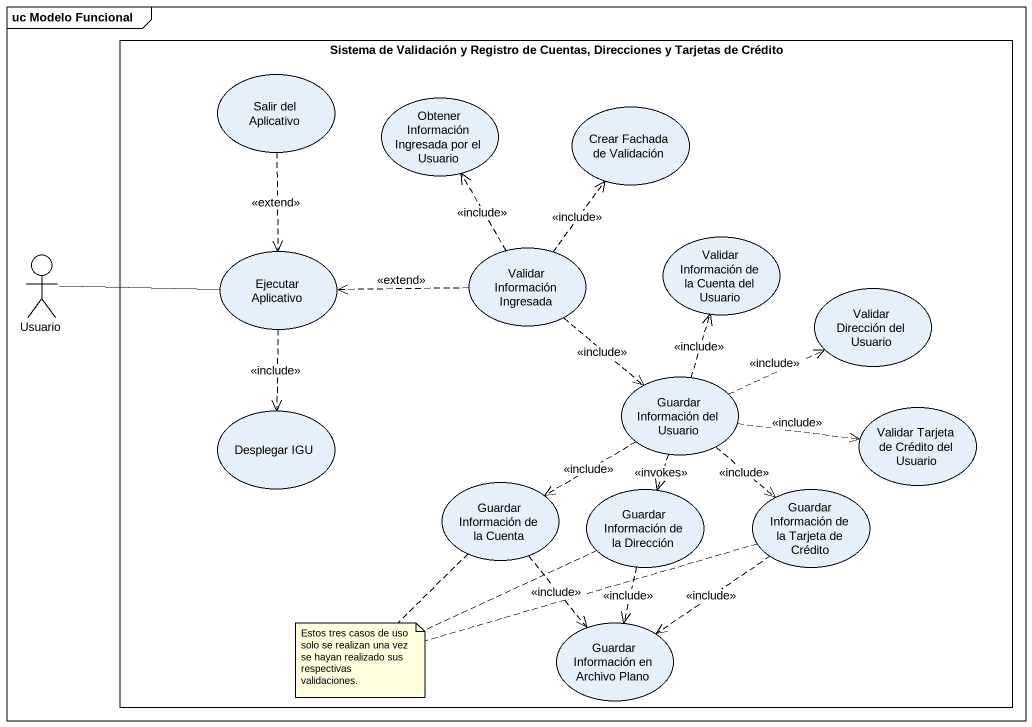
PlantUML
@startuml
mainframe uc Modelo Funcional
rectangle "Sistema de Validación y Registro de Cuentas, Direcciones y Tarjetas de Crédito" as Sistema_de_Validación_y {
  usecase "Salir del Aplicativo" as Salir_del_Aplicativo
  usecase "Obtener Información Ingresada por el Usuario" as Obtener_Información
  usecase "Crear Fachada de Validación" as Crear_Fachada_de_Validación
  usecase "Ejecutar Aplicativo" as Ejecutar_Aplicativo
  usecase "Validar Información Ingresada" as Validar_Información
  usecase "Validar Información de la Cuenta del Usuario" as Validar_Información_de_la
  usecase "Validar Dirección del Usuario" as Validar_Dirección_del
  usecase "Desplegar IGU" as Desplegar_IGU
  usecase "Guardar Información del Usuario" as Guardar_Información_del
  usecase "Validar Tarjeta de Crédito del Usuario" as Validar_Tarjeta_de_Crédito
  usecase "Guardar Información de la Cuenta" as Guardar_Información_de_la
  usecase "Guardar Información de la Dirección" as Guardar_Información_de_la_2
  usecase "Guardar Información de la Tarjeta de Crédito" as Guardar_Información_de_la_3
  usecase "Guardar Información en Archivo Plano" as Guardar_Información_en
}
actor Usuario
Salir_del_Aplicativo ..> Ejecutar_Aplicativo : <<extend>>
Usuario -right- Ejecutar_Aplicativo
Ejecutar_Aplicativo ..> Desplegar_IGU : <<include>>
Validar_Información .up.> Obtener_Información : <<include>>
Validar_Información .up.> Crear_Fachada_de_Validación : <<include>>
Validar_Información .left.> Ejecutar_Aplicativo : <<extend>>
Validar_Información ..> Guardar_Información_del : <<include>>
Guardar_Información_del .up.> Validar_Información_de_la : <<include>>
Guardar_Información_del .right.> Validar_Dirección_del : <<include>>
Guardar_Información_del .right.> Validar_Tarjeta_de_Crédito : <<include>>
Guardar_Información_del .left.> Guardar_Información_de_la : <<include>>
Guardar_Información_del ..> Guardar_Información_de_la_2 : <<invokes>>
Guardar_Información_del ..> Guardar_Información_de_la_3 : <<include>>
Guardar_Información_de_la ..> Guardar_Información_en : <<include>>
Guardar_Información_de_la_2 ..> Guardar_Información_en : <<include>>
Guardar_Información_de_la_3 ..> Guardar_Información_en : <<include>>
note as N1
  Estos tres casos de uso solo se realizan una vez se hayan realizado sus respectivas validaciones.
end note
N1 .. Guardar_Información_de_la
N1 .. Guardar_Información_de_la_2
N1 .. Guardar_Información_de_la_3
@enduml
